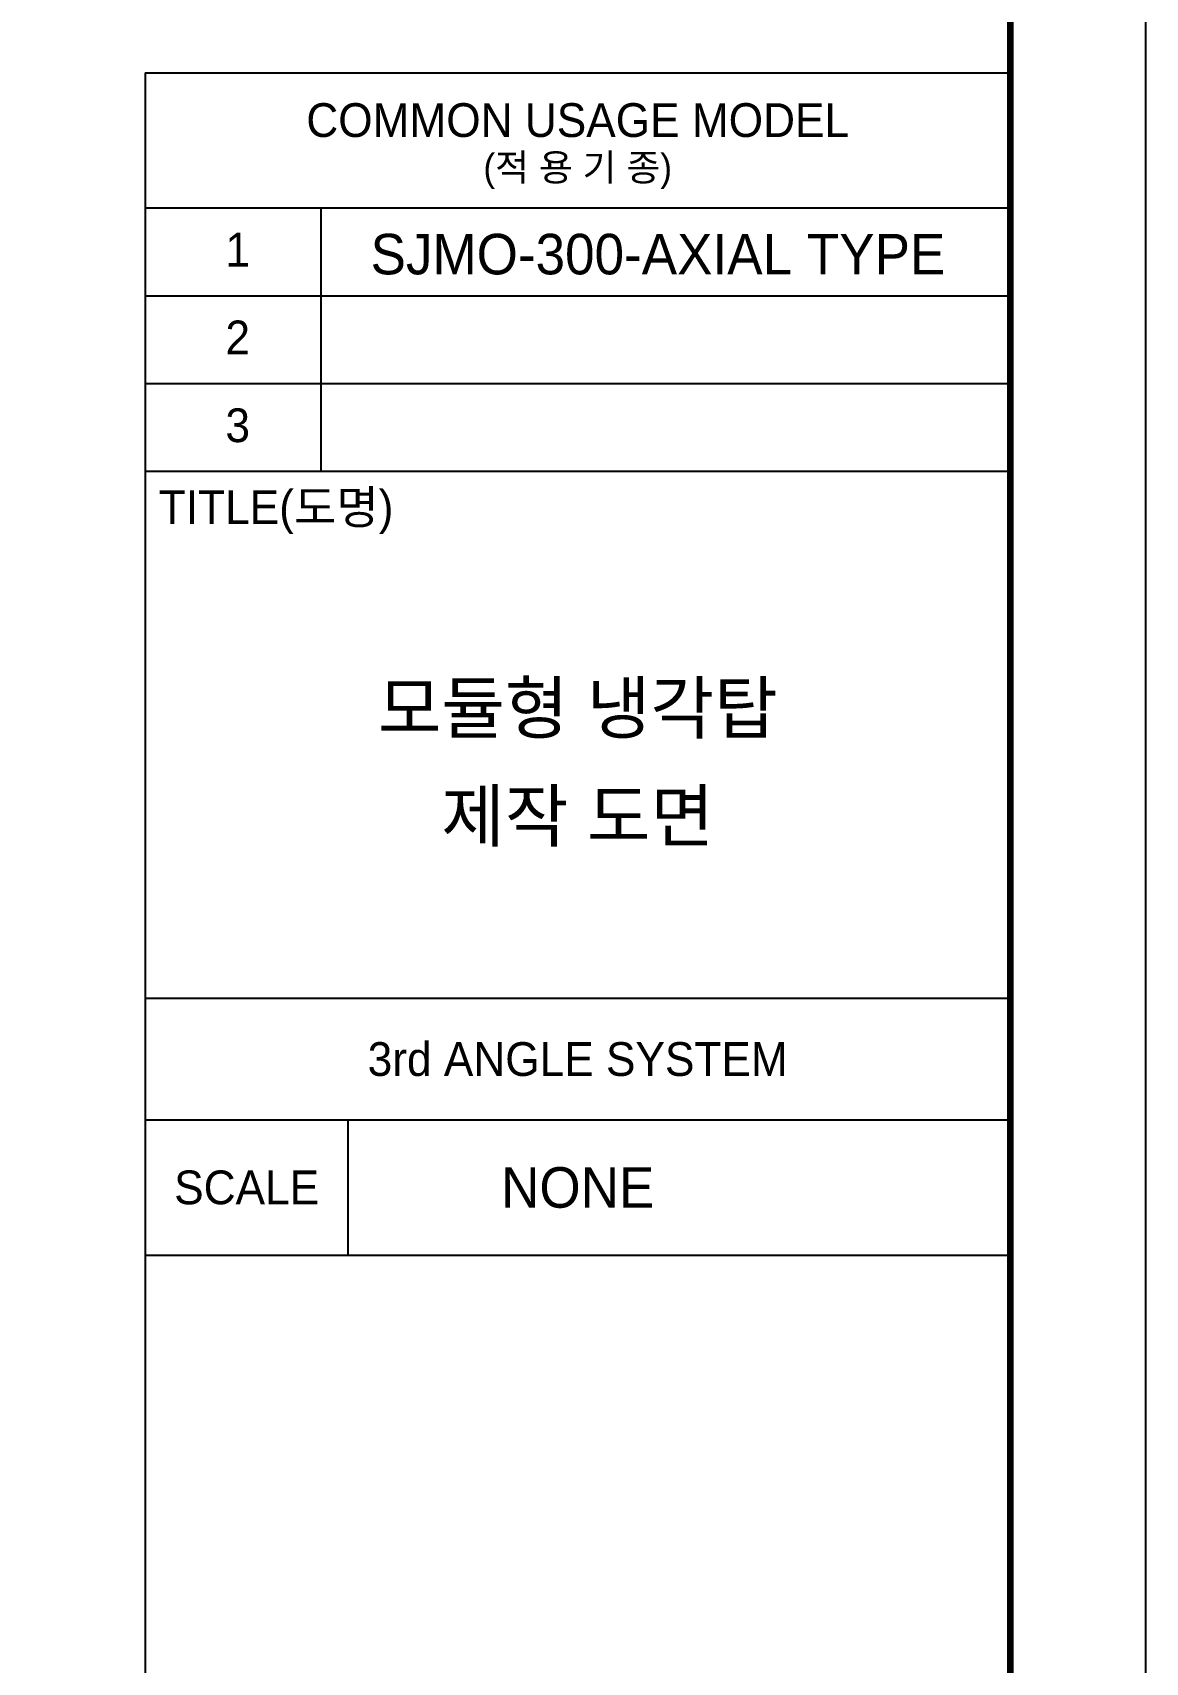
# Model space of a CAD drawing. Header units: millimetres. Extents: x 11674 to 41081, y 10956 to 31751.
# Drawn here: x 35316 to 41081, y 15776 to 24222 of the extents above; entities that cross this region are included whole.
import ezdxf
from ezdxf.enums import TextEntityAlignment as Align

# ---------------------------------------------------------------- set-up
doc = ezdxf.new("R2010")
doc.units = ezdxf.units.MM
doc.layers.add('냉각탑_form', color=1, linetype='Continuous')
doc.layers.add('냉각탑_text', color=3, linetype='Continuous')
doc.styles.add('돋움', font='Dotum.ttf')

# ---------------------------------------------------------------- blocks, each defined once
blk = doc.blocks.new('냉각탑form')
at = {"layer": 'Defpoints'}
blk.add_lwpolyline([(0, 297.07), (420.1, 297.07), (420.1, 0), (0, 0)], close=True, dxfattribs=at)
at = {"layer": '냉각탑_form'}
for p, q in [((346.08, 186.55), (346.08, 10)), ((346.08, 186.55), (410.1, 186.55)), ((346.08, 186.55), (410.1, 186.55)), ((346.08, 176.54), (410.1, 176.54)), ((359.09, 176.54), (359.09, 157.04)), ((346.08, 170.04), (410.1, 170.04)), ((346.08, 163.54), (410.1, 163.54)), ((346.08, 157.04), (410.1, 157.04)), ((346.08, 157.04), (410.1, 157.04)), ((346.08, 118.03), (410.1, 118.03)), ((346.08, 109.03), (410.1, 109.03)), ((361.09, 109.03), (361.09, 99.02)), ((346.08, 99.02), (410.1, 99.02))]:
    blk.add_line(p, q, dxfattribs=at)
at = {"layer": '냉각탑_form', "const_width": 0.5}
blk.add_lwpolyline([(10, 287.07), (10, 10), (410.1, 10), (410.1, 287.07)], close=True, dxfattribs=at)
at = {"layer": '냉각탑_form', "style": '돋움'}
for s, height, p in [('COMMON USAGE MODEL', 2.5006, (378.09, 183.04)), ('(적 용 기 종)', 2, (378.09, 179.54)), ('3rd ANGLE SYSTEM', 2.5006, (378.09, 113.53)), ('SCALE', 2.501, (353.59, 104.03))]:
    blk.add_text(s, height=height, dxfattribs=at).set_placement(p, align=Align.MIDDLE_CENTER)
for s, height, p in [('1', 2.5, (352.02, 172.2)), ('2', 2.5, (352.02, 165.7)), ('3', 2.5, (352.02, 159.2)), ('TITLE(도명)', 2.501, (347.09, 153.14))]:
    blk.add_text(s, height=height, dxfattribs=at).set_placement(p)

msp = doc.modelspace()

# ---------------------------------------------------------------- block references
at = {"layer": '냉각탑_form', "xscale": 70.00000000000001, "yscale": 70.00000000000001, "zscale": 70.00000000000001}
msp.add_blockref('냉각탑form', (11673.8, 10955.5), dxfattribs=at)

# ---------------------------------------------------------------- texts
at = {"layer": '냉각탑_text', "style": '돋움'}
for s, height, p in [('SJMO-300-AXIAL TYPE', 210.051, (38555.9, 23073.8)), ('모듈형 냉각탑', 262.5, (38140.2, 20722.6)), ('제작 도면', 262.5, (38140.2, 20162.6)), ('NONE', 210.05, (38140.2, 18237.3))]:
    msp.add_text(s, height=height, dxfattribs=at).set_placement(p, align=Align.MIDDLE_CENTER)

doc.saveas('drawing.dxf')
